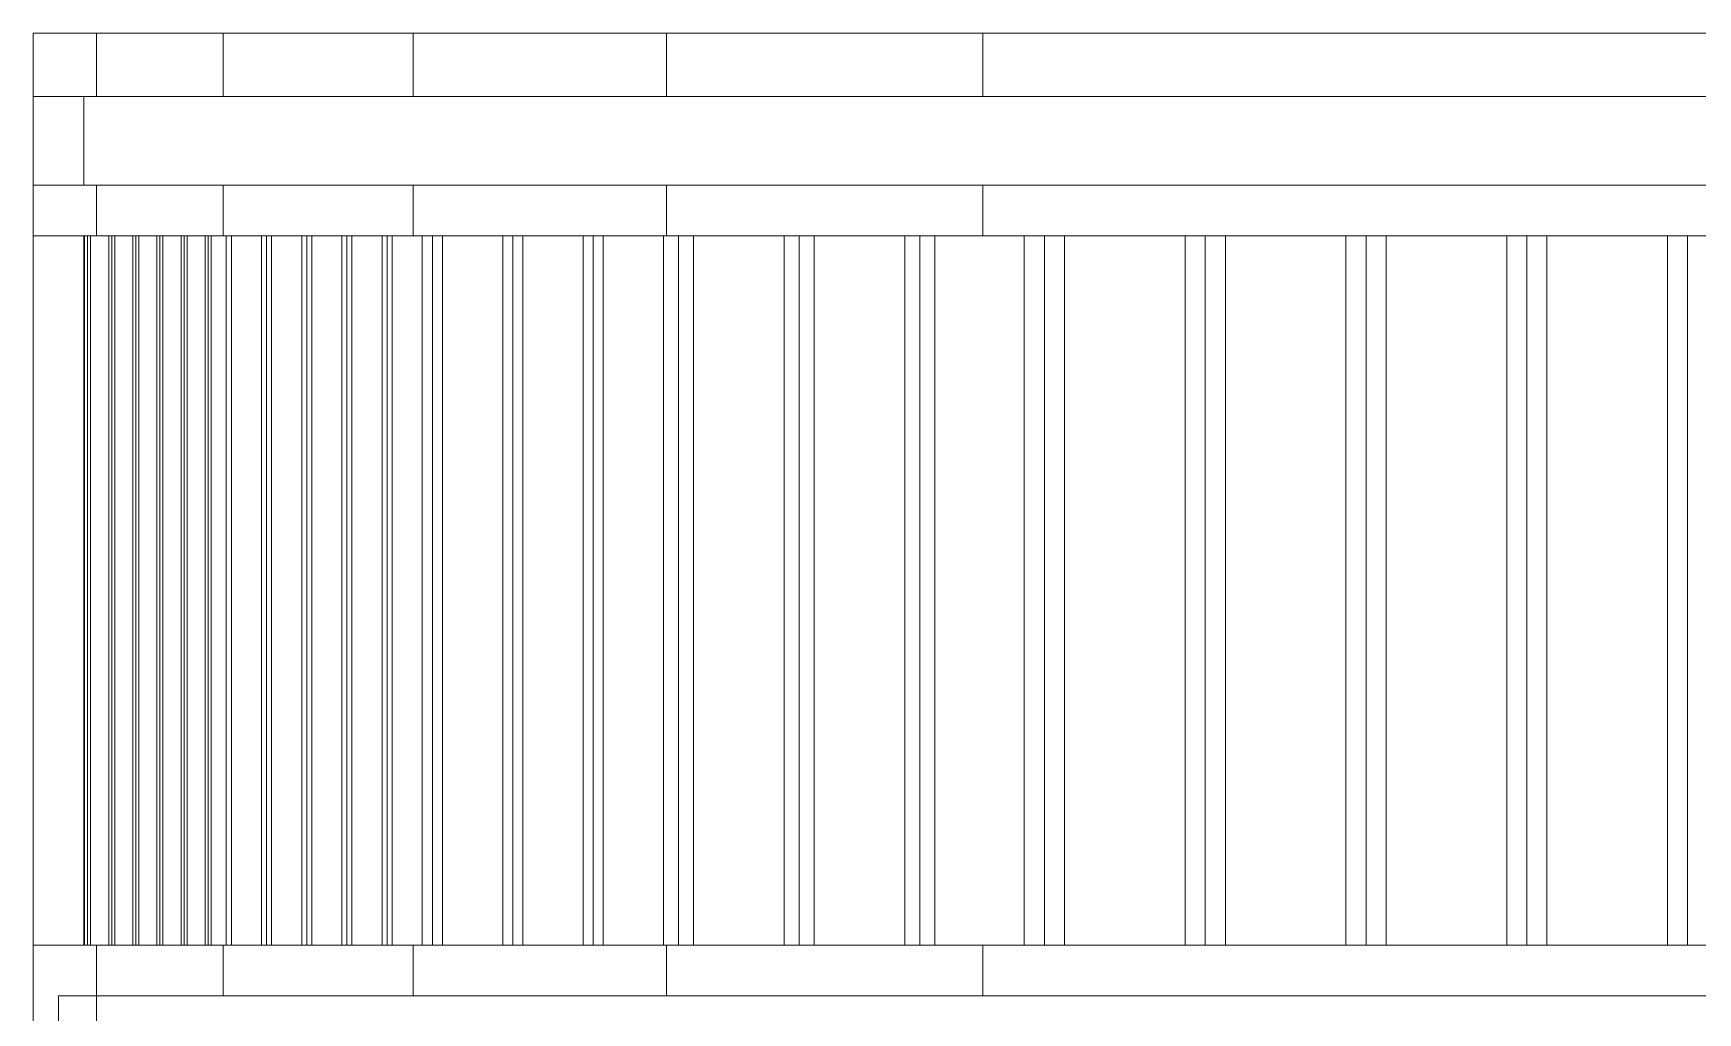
# Model space of a CAD drawing. Header units: inches. Extents: x -7543 to -822, y 102837 to 190349.
# Drawn here: x -823.69026 to -823.66397, y 102837.28442 to 102837.29989 of the extents above; entities that cross this region are included whole.
import ezdxf

# ---------------------------------------------------------------- set-up
doc = ezdxf.new("R2010")
doc.units = ezdxf.units.IN
doc.header["$MEASUREMENT"] = 0
doc.layers.add('BALKON', color=7, linetype='Continuous', lineweight=20, true_color=0xffaaa9)
doc.layers.add('PENCERE', color=7, linetype='Continuous', lineweight=18, true_color=0xffb360)

msp = doc.modelspace()

# ---------------------------------------------------------------- linework, layer by layer
at = {"layer": 'BALKON'}
for p, q in [((-823.60226, 102837.299887, -0.002), (-823.69026, 102837.299887, -0.002)), ((-823.69026, 102837.284687, -0.002), (-823.69026, 102837.299887, -0.002)), ((-823.60226, 102837.299887, -0.002), (-823.69026, 102837.299887, -0.002)), ((-823.69026, 102837.284687, -0.002), (-823.69026, 102837.299887, -0.002)), ((-823.60226, 102837.299887, -0.002), (-823.69026, 102837.299887, -0.002)), ((-823.69026, 102837.284687, -0.002), (-823.69026, 102837.299887, -0.002)), ((-823.60226, 102837.299887, -0.002), (-823.69026, 102837.299887, -0.002)), ((-823.69026, 102837.284687, -0.002), (-823.69026, 102837.299887, -0.002)), ((-823.60226, 102837.299887, -0.002), (-823.69026, 102837.299887, -0.002)), ((-823.69026, 102837.284687, -0.002), (-823.69026, 102837.299887, -0.002)), ((-823.60226, 102837.299887, -0.002), (-823.69026, 102837.299887, -0.002)), ((-823.69026, 102837.284687, -0.002), (-823.69026, 102837.299887, -0.002)), ((-823.60226, 102837.299887, -0.002), (-823.69026, 102837.299887, -0.002)), ((-823.69026, 102837.284687, -0.002), (-823.69026, 102837.299887, -0.002)), ((-823.60226, 102837.299887, -0.002), (-823.69026, 102837.299887, -0.002)), ((-823.69026, 102837.284687, -0.002), (-823.69026, 102837.299887, -0.002)), ((-823.68926, 102837.298887, -0.002), (-823.68926, 102837.299887, -0.002)), ((-823.68926, 102837.298887, -0.002), (-823.68926, 102837.299887, -0.002)), ((-823.68926, 102837.298887, -0.002), (-823.68926, 102837.299887, -0.002)), ((-823.68926, 102837.298887, -0.002), (-823.68926, 102837.299887, -0.002)), ((-823.68926, 102837.298887, -0.002), (-823.68926, 102837.299887, -0.002)), ((-823.68926, 102837.298887, -0.002), (-823.68926, 102837.299887, -0.002)), ((-823.68926, 102837.298887, -0.002), (-823.68926, 102837.299887, -0.002)), ((-823.68926, 102837.298887, -0.002), (-823.68926, 102837.299887, -0.002)), ((-823.68726, 102837.298887, -0.002), (-823.68726, 102837.299887, -0.002)), ((-823.68726, 102837.298887, -0.002), (-823.68726, 102837.299887, -0.002)), ((-823.68726, 102837.298887, -0.002), (-823.68726, 102837.299887, -0.002)), ((-823.68726, 102837.298887, -0.002), (-823.68726, 102837.299887, -0.002)), ((-823.68726, 102837.298887, -0.002), (-823.68726, 102837.299887, -0.002)), ((-823.68726, 102837.298887, -0.002), (-823.68726, 102837.299887, -0.002)), ((-823.68726, 102837.298887, -0.002), (-823.68726, 102837.299887, -0.002)), ((-823.68726, 102837.298887, -0.002), (-823.68726, 102837.299887, -0.002)), ((-823.68426, 102837.298887, -0.002), (-823.68426, 102837.299887, -0.002)), ((-823.68426, 102837.298887, -0.002), (-823.68426, 102837.299887, -0.002)), ((-823.68426, 102837.298887, -0.002), (-823.68426, 102837.299887, -0.002)), ((-823.68426, 102837.298887, -0.002), (-823.68426, 102837.299887, -0.002)), ((-823.68426, 102837.298887, -0.002), (-823.68426, 102837.299887, -0.002)), ((-823.68426, 102837.298887, -0.002), (-823.68426, 102837.299887, -0.002)), ((-823.68426, 102837.298887, -0.002), (-823.68426, 102837.299887, -0.002)), ((-823.68426, 102837.298887, -0.002), (-823.68426, 102837.299887, -0.002)), ((-823.68026, 102837.298887, -0.002), (-823.68026, 102837.299887, -0.002)), ((-823.68026, 102837.298887, -0.002), (-823.68026, 102837.299887, -0.002)), ((-823.68026, 102837.298887, -0.002), (-823.68026, 102837.299887, -0.002)), ((-823.68026, 102837.298887, -0.002), (-823.68026, 102837.299887, -0.002)), ((-823.68026, 102837.298887, -0.002), (-823.68026, 102837.299887, -0.002)), ((-823.68026, 102837.298887, -0.002), (-823.68026, 102837.299887, -0.002)), ((-823.68026, 102837.298887, -0.002), (-823.68026, 102837.299887, -0.002)), ((-823.68026, 102837.298887, -0.002), (-823.68026, 102837.299887, -0.002)), ((-823.67526, 102837.298887, -0.002), (-823.67526, 102837.299887, -0.002)), ((-823.67526, 102837.298887, -0.002), (-823.67526, 102837.299887, -0.002)), ((-823.67526, 102837.298887, -0.002), (-823.67526, 102837.299887, -0.002)), ((-823.67526, 102837.298887, -0.002), (-823.67526, 102837.299887, -0.002)), ((-823.60326, 102837.298887, -0.002), (-823.69026, 102837.298887, -0.002)), ((-823.60326, 102837.298887, -0.002), (-823.69026, 102837.298887, -0.002)), ((-823.60326, 102837.298887, -0.002), (-823.69026, 102837.298887, -0.002)), ((-823.60326, 102837.298887, -0.002), (-823.69026, 102837.298887, -0.002)), ((-823.60326, 102837.298887, -0.002), (-823.69026, 102837.298887, -0.002)), ((-823.60326, 102837.298887, -0.002), (-823.69026, 102837.298887, -0.002)), ((-823.60326, 102837.298887, -0.002), (-823.69026, 102837.298887, -0.002)), ((-823.60326, 102837.298887, -0.002), (-823.69026, 102837.298887, -0.002)), ((-823.68946, 102837.297487, -0.002), (-823.68946, 102837.298887, -0.002)), ((-823.68946, 102837.297487, -0.002), (-823.68946, 102837.298887, -0.002)), ((-823.68946, 102837.297487, -0.002), (-823.68946, 102837.298887, -0.002)), ((-823.68946, 102837.297487, -0.002), (-823.68946, 102837.298887, -0.002)), ((-823.68946, 102837.297487, -0.002), (-823.68946, 102837.298887, -0.002)), ((-823.68946, 102837.297487, -0.002), (-823.68946, 102837.298887, -0.002)), ((-823.68946, 102837.297487, -0.002), (-823.68946, 102837.298887, -0.002)), ((-823.68946, 102837.297487, -0.002), (-823.68946, 102837.298887, -0.002)), ((-823.60326, 102837.297487, -0.002), (-823.69026, 102837.297487, -0.002)), ((-823.60326, 102837.297487, -0.002), (-823.69026, 102837.297487, -0.002)), ((-823.60326, 102837.297487, -0.002), (-823.69026, 102837.297487, -0.002)), ((-823.60326, 102837.297487, -0.002), (-823.69026, 102837.297487, -0.002)), ((-823.60326, 102837.297487, -0.002), (-823.69026, 102837.297487, -0.002)), ((-823.60326, 102837.297487, -0.002), (-823.69026, 102837.297487, -0.002)), ((-823.60326, 102837.297487, -0.002), (-823.69026, 102837.297487, -0.002)), ((-823.60326, 102837.297487, -0.002), (-823.69026, 102837.297487, -0.002)), ((-823.68926, 102837.296687, -0.002), (-823.68926, 102837.297487, -0.002)), ((-823.68926, 102837.296687, -0.002), (-823.68926, 102837.297487, -0.002)), ((-823.68926, 102837.296687, -0.002), (-823.68926, 102837.297487, -0.002)), ((-823.68926, 102837.296687, -0.002), (-823.68926, 102837.297487, -0.002)), ((-823.68926, 102837.296687, -0.002), (-823.68926, 102837.297487, -0.002)), ((-823.68926, 102837.296687, -0.002), (-823.68926, 102837.297487, -0.002)), ((-823.68926, 102837.296687, -0.002), (-823.68926, 102837.297487, -0.002)), ((-823.68926, 102837.296687, -0.002), (-823.68926, 102837.297487, -0.002)), ((-823.68726, 102837.296687, -0.002), (-823.68726, 102837.297487, -0.002)), ((-823.68726, 102837.296687, -0.002), (-823.68726, 102837.297487, -0.002)), ((-823.68726, 102837.296687, -0.002), (-823.68726, 102837.297487, -0.002)), ((-823.68726, 102837.296687, -0.002), (-823.68726, 102837.297487, -0.002)), ((-823.68726, 102837.296687, -0.002), (-823.68726, 102837.297487, -0.002)), ((-823.68726, 102837.296687, -0.002), (-823.68726, 102837.297487, -0.002)), ((-823.68726, 102837.296687, -0.002), (-823.68726, 102837.297487, -0.002)), ((-823.68726, 102837.296687, -0.002), (-823.68726, 102837.297487, -0.002)), ((-823.68426, 102837.296687, -0.002), (-823.68426, 102837.297487, -0.002)), ((-823.68426, 102837.296687, -0.002), (-823.68426, 102837.297487, -0.002)), ((-823.68426, 102837.296687, -0.002), (-823.68426, 102837.297487, -0.002)), ((-823.68426, 102837.296687, -0.002), (-823.68426, 102837.297487, -0.002)), ((-823.68426, 102837.296687, -0.002), (-823.68426, 102837.297487, -0.002)), ((-823.68426, 102837.296687, -0.002), (-823.68426, 102837.297487, -0.002)), ((-823.68426, 102837.296687, -0.002), (-823.68426, 102837.297487, -0.002)), ((-823.68426, 102837.296687, -0.002), (-823.68426, 102837.297487, -0.002)), ((-823.68026, 102837.296687, -0.002), (-823.68026, 102837.297487, -0.002)), ((-823.68026, 102837.296687, -0.002), (-823.68026, 102837.297487, -0.002)), ((-823.68026, 102837.296687, -0.002), (-823.68026, 102837.297487, -0.002)), ((-823.68026, 102837.296687, -0.002), (-823.68026, 102837.297487, -0.002)), ((-823.67526, 102837.296687, -0.002), (-823.67526, 102837.297487, -0.002)), ((-823.67526, 102837.296687, -0.002), (-823.67526, 102837.297487, -0.002)), ((-823.60326, 102837.296687, -0.002), (-823.69026, 102837.296687, -0.002)), ((-823.60326, 102837.296687, -0.002), (-823.69026, 102837.296687, -0.002)), ((-823.60326, 102837.296687, -0.002), (-823.69026, 102837.296687, -0.002)), ((-823.60326, 102837.296687, -0.002), (-823.69026, 102837.296687, -0.002)), ((-823.60326, 102837.296687, -0.002), (-823.69026, 102837.296687, -0.002)), ((-823.60326, 102837.296687, -0.002), (-823.69026, 102837.296687, -0.002)), ((-823.60326, 102837.296687, -0.002), (-823.69026, 102837.296687, -0.002)), ((-823.60326, 102837.296687, -0.002), (-823.69026, 102837.296687, -0.002)), ((-823.68946, 102837.285487, -0.002), (-823.68946, 102837.296687, -0.002)), ((-823.68946, 102837.285487, -0.002), (-823.68946, 102837.296687, -0.002)), ((-823.68946, 102837.285487, -0.002), (-823.68946, 102837.296687, -0.002)), ((-823.68946, 102837.285487, -0.002), (-823.68946, 102837.296687, -0.002)), ((-823.68946, 102837.285487, -0.002), (-823.68946, 102837.296687, -0.002)), ((-823.68946, 102837.285487, -0.002), (-823.68946, 102837.296687, -0.002)), ((-823.68946, 102837.285487, -0.002), (-823.68946, 102837.296687, -0.002)), ((-823.68946, 102837.285487, -0.002), (-823.68946, 102837.296687, -0.002)), ((-823.68945, 102837.285487, -0.002), (-823.68945, 102837.296687, -0.002)), ((-823.68945, 102837.285487, -0.002), (-823.68945, 102837.296687, -0.002)), ((-823.68945, 102837.285487, -0.002), (-823.68945, 102837.296687, -0.002)), ((-823.68945, 102837.285487, -0.002), (-823.68945, 102837.296687, -0.002)), ((-823.68945, 102837.285487, -0.002), (-823.68945, 102837.296687, -0.002)), ((-823.68945, 102837.285487, -0.002), (-823.68945, 102837.296687, -0.002)), ((-823.68945, 102837.285487, -0.002), (-823.68945, 102837.296687, -0.002)), ((-823.68945, 102837.285487, -0.002), (-823.68945, 102837.296687, -0.002)), ((-823.689403, 102837.285487, -0.002), (-823.689403, 102837.296687, -0.002)), ((-823.689403, 102837.285487, -0.002), (-823.689403, 102837.296687, -0.002)), ((-823.689403, 102837.285487, -0.002), (-823.689403, 102837.296687, -0.002)), ((-823.689403, 102837.285487, -0.002), (-823.689403, 102837.296687, -0.002)), ((-823.689403, 102837.285487, -0.002), (-823.689403, 102837.296687, -0.002)), ((-823.689403, 102837.285487, -0.002), (-823.689403, 102837.296687, -0.002)), ((-823.689403, 102837.285487, -0.002), (-823.689403, 102837.296687, -0.002)), ((-823.689403, 102837.285487, -0.002), (-823.689403, 102837.296687, -0.002)), ((-823.689355, 102837.285487, -0.002), (-823.689355, 102837.296687, -0.002)), ((-823.689355, 102837.285487, -0.002), (-823.689355, 102837.296687, -0.002)), ((-823.689355, 102837.285487, -0.002), (-823.689355, 102837.296687, -0.002)), ((-823.689355, 102837.285487, -0.002), (-823.689355, 102837.296687, -0.002)), ((-823.689355, 102837.285487, -0.002), (-823.689355, 102837.296687, -0.002)), ((-823.689355, 102837.285487, -0.002), (-823.689355, 102837.296687, -0.002)), ((-823.689355, 102837.285487, -0.002), (-823.689355, 102837.296687, -0.002)), ((-823.689355, 102837.285487, -0.002), (-823.689355, 102837.296687, -0.002)), ((-823.689069, 102837.285487, -0.002), (-823.689069, 102837.296687, -0.002)), ((-823.689069, 102837.285487, -0.002), (-823.689069, 102837.296687, -0.002)), ((-823.689069, 102837.285487, -0.002), (-823.689069, 102837.296687, -0.002)), ((-823.689069, 102837.285487, -0.002), (-823.689069, 102837.296687, -0.002)), ((-823.689069, 102837.285487, -0.002), (-823.689069, 102837.296687, -0.002)), ((-823.689069, 102837.285487, -0.002), (-823.689069, 102837.296687, -0.002)), ((-823.689069, 102837.285487, -0.002), (-823.689069, 102837.296687, -0.002)), ((-823.689069, 102837.285487, -0.002), (-823.689069, 102837.296687, -0.002)), ((-823.689022, 102837.285487, -0.002), (-823.689022, 102837.296687, -0.002)), ((-823.689022, 102837.285487, -0.002), (-823.689022, 102837.296687, -0.002)), ((-823.689022, 102837.285487, -0.002), (-823.689022, 102837.296687, -0.002)), ((-823.689022, 102837.285487, -0.002), (-823.689022, 102837.296687, -0.002)), ((-823.689022, 102837.285487, -0.002), (-823.689022, 102837.296687, -0.002)), ((-823.689022, 102837.285487, -0.002), (-823.689022, 102837.296687, -0.002)), ((-823.689022, 102837.285487, -0.002), (-823.689022, 102837.296687, -0.002)), ((-823.689022, 102837.285487, -0.002), (-823.689022, 102837.296687, -0.002)), ((-823.688974, 102837.285487, -0.002), (-823.688974, 102837.296687, -0.002)), ((-823.688974, 102837.285487, -0.002), (-823.688974, 102837.296687, -0.002)), ((-823.688974, 102837.285487, -0.002), (-823.688974, 102837.296687, -0.002)), ((-823.688974, 102837.285487, -0.002), (-823.688974, 102837.296687, -0.002)), ((-823.688974, 102837.285487, -0.002), (-823.688974, 102837.296687, -0.002)), ((-823.688974, 102837.285487, -0.002), (-823.688974, 102837.296687, -0.002)), ((-823.688974, 102837.285487, -0.002), (-823.688974, 102837.296687, -0.002)), ((-823.688974, 102837.285487, -0.002), (-823.688974, 102837.296687, -0.002)), ((-823.688688, 102837.285487, -0.002), (-823.688688, 102837.296687, -0.002)), ((-823.688688, 102837.285487, -0.002), (-823.688688, 102837.296687, -0.002)), ((-823.688688, 102837.285487, -0.002), (-823.688688, 102837.296687, -0.002)), ((-823.688688, 102837.285487, -0.002), (-823.688688, 102837.296687, -0.002)), ((-823.688688, 102837.285487, -0.002), (-823.688688, 102837.296687, -0.002)), ((-823.688688, 102837.285487, -0.002), (-823.688688, 102837.296687, -0.002)), ((-823.688688, 102837.285487, -0.002), (-823.688688, 102837.296687, -0.002)), ((-823.688688, 102837.285487, -0.002), (-823.688688, 102837.296687, -0.002)), ((-823.688641, 102837.285487, -0.002), (-823.688641, 102837.296687, -0.002)), ((-823.688641, 102837.285487, -0.002), (-823.688641, 102837.296687, -0.002)), ((-823.688641, 102837.285487, -0.002), (-823.688641, 102837.296687, -0.002)), ((-823.688641, 102837.285487, -0.002), (-823.688641, 102837.296687, -0.002)), ((-823.688641, 102837.285487, -0.002), (-823.688641, 102837.296687, -0.002)), ((-823.688641, 102837.285487, -0.002), (-823.688641, 102837.296687, -0.002)), ((-823.688641, 102837.285487, -0.002), (-823.688641, 102837.296687, -0.002)), ((-823.688641, 102837.285487, -0.002), (-823.688641, 102837.296687, -0.002)), ((-823.688593, 102837.285487, -0.002), (-823.688593, 102837.296687, -0.002)), ((-823.688593, 102837.285487, -0.002), (-823.688593, 102837.296687, -0.002)), ((-823.688593, 102837.285487, -0.002), (-823.688593, 102837.296687, -0.002)), ((-823.688593, 102837.285487, -0.002), (-823.688593, 102837.296687, -0.002)), ((-823.688593, 102837.285487, -0.002), (-823.688593, 102837.296687, -0.002)), ((-823.688593, 102837.285487, -0.002), (-823.688593, 102837.296687, -0.002)), ((-823.688593, 102837.285487, -0.002), (-823.688593, 102837.296687, -0.002)), ((-823.688593, 102837.285487, -0.002), (-823.688593, 102837.296687, -0.002)), ((-823.688307, 102837.285487, -0.002), (-823.688307, 102837.296687, -0.002)), ((-823.688307, 102837.285487, -0.002), (-823.688307, 102837.296687, -0.002)), ((-823.688307, 102837.285487, -0.002), (-823.688307, 102837.296687, -0.002)), ((-823.688307, 102837.285487, -0.002), (-823.688307, 102837.296687, -0.002)), ((-823.688307, 102837.285487, -0.002), (-823.688307, 102837.296687, -0.002)), ((-823.688307, 102837.285487, -0.002), (-823.688307, 102837.296687, -0.002)), ((-823.688307, 102837.285487, -0.002), (-823.688307, 102837.296687, -0.002)), ((-823.688307, 102837.285487, -0.002), (-823.688307, 102837.296687, -0.002)), ((-823.68826, 102837.285487, -0.002), (-823.68826, 102837.296687, -0.002)), ((-823.68826, 102837.285487, -0.002), (-823.68826, 102837.296687, -0.002)), ((-823.68826, 102837.285487, -0.002), (-823.68826, 102837.296687, -0.002)), ((-823.68826, 102837.285487, -0.002), (-823.68826, 102837.296687, -0.002)), ((-823.68826, 102837.285487, -0.002), (-823.68826, 102837.296687, -0.002)), ((-823.68826, 102837.285487, -0.002), (-823.68826, 102837.296687, -0.002)), ((-823.68826, 102837.285487, -0.002), (-823.68826, 102837.296687, -0.002)), ((-823.68826, 102837.285487, -0.002), (-823.68826, 102837.296687, -0.002)), ((-823.688212, 102837.285487, -0.002), (-823.688212, 102837.296687, -0.002)), ((-823.688212, 102837.285487, -0.002), (-823.688212, 102837.296687, -0.002)), ((-823.688212, 102837.285487, -0.002), (-823.688212, 102837.296687, -0.002)), ((-823.688212, 102837.285487, -0.002), (-823.688212, 102837.296687, -0.002)), ((-823.688212, 102837.285487, -0.002), (-823.688212, 102837.296687, -0.002)), ((-823.688212, 102837.285487, -0.002), (-823.688212, 102837.296687, -0.002)), ((-823.688212, 102837.285487, -0.002), (-823.688212, 102837.296687, -0.002)), ((-823.688212, 102837.285487, -0.002), (-823.688212, 102837.296687, -0.002)), ((-823.687926, 102837.285487, -0.002), (-823.687926, 102837.296687, -0.002)), ((-823.687926, 102837.285487, -0.002), (-823.687926, 102837.296687, -0.002)), ((-823.687926, 102837.285487, -0.002), (-823.687926, 102837.296687, -0.002)), ((-823.687926, 102837.285487, -0.002), (-823.687926, 102837.296687, -0.002)), ((-823.687926, 102837.285487, -0.002), (-823.687926, 102837.296687, -0.002)), ((-823.687926, 102837.285487, -0.002), (-823.687926, 102837.296687, -0.002)), ((-823.687926, 102837.285487, -0.002), (-823.687926, 102837.296687, -0.002)), ((-823.687926, 102837.285487, -0.002), (-823.687926, 102837.296687, -0.002)), ((-823.687879, 102837.285487, -0.002), (-823.687879, 102837.296687, -0.002)), ((-823.687879, 102837.285487, -0.002), (-823.687879, 102837.296687, -0.002)), ((-823.687879, 102837.285487, -0.002), (-823.687879, 102837.296687, -0.002)), ((-823.687879, 102837.285487, -0.002), (-823.687879, 102837.296687, -0.002)), ((-823.687879, 102837.285487, -0.002), (-823.687879, 102837.296687, -0.002)), ((-823.687879, 102837.285487, -0.002), (-823.687879, 102837.296687, -0.002)), ((-823.687879, 102837.285487, -0.002), (-823.687879, 102837.296687, -0.002)), ((-823.687879, 102837.285487, -0.002), (-823.687879, 102837.296687, -0.002)), ((-823.687831, 102837.285487, -0.002), (-823.687831, 102837.296687, -0.002)), ((-823.687831, 102837.285487, -0.002), (-823.687831, 102837.296687, -0.002)), ((-823.687831, 102837.285487, -0.002), (-823.687831, 102837.296687, -0.002)), ((-823.687831, 102837.285487, -0.002), (-823.687831, 102837.296687, -0.002)), ((-823.687831, 102837.285487, -0.002), (-823.687831, 102837.296687, -0.002)), ((-823.687831, 102837.285487, -0.002), (-823.687831, 102837.296687, -0.002)), ((-823.687831, 102837.285487, -0.002), (-823.687831, 102837.296687, -0.002)), ((-823.687831, 102837.285487, -0.002), (-823.687831, 102837.296687, -0.002)), ((-823.687545, 102837.285487, -0.002), (-823.687545, 102837.296687, -0.002)), ((-823.687545, 102837.285487, -0.002), (-823.687545, 102837.296687, -0.002)), ((-823.687545, 102837.285487, -0.002), (-823.687545, 102837.296687, -0.002)), ((-823.687545, 102837.285487, -0.002), (-823.687545, 102837.296687, -0.002)), ((-823.687545, 102837.285487, -0.002), (-823.687545, 102837.296687, -0.002)), ((-823.687545, 102837.285487, -0.002), (-823.687545, 102837.296687, -0.002)), ((-823.687545, 102837.285487, -0.002), (-823.687545, 102837.296687, -0.002)), ((-823.687545, 102837.285487, -0.002), (-823.687545, 102837.296687, -0.002)), ((-823.687498, 102837.285487, -0.002), (-823.687498, 102837.296687, -0.002)), ((-823.687498, 102837.285487, -0.002), (-823.687498, 102837.296687, -0.002)), ((-823.687498, 102837.285487, -0.002), (-823.687498, 102837.296687, -0.002)), ((-823.687498, 102837.285487, -0.002), (-823.687498, 102837.296687, -0.002)), ((-823.687498, 102837.285487, -0.002), (-823.687498, 102837.296687, -0.002)), ((-823.687498, 102837.285487, -0.002), (-823.687498, 102837.296687, -0.002)), ((-823.687498, 102837.285487, -0.002), (-823.687498, 102837.296687, -0.002)), ((-823.687498, 102837.285487, -0.002), (-823.687498, 102837.296687, -0.002)), ((-823.68745, 102837.285487, -0.002), (-823.68745, 102837.296687, -0.002)), ((-823.68745, 102837.285487, -0.002), (-823.68745, 102837.296687, -0.002)), ((-823.68745, 102837.285487, -0.002), (-823.68745, 102837.296687, -0.002)), ((-823.68745, 102837.285487, -0.002), (-823.68745, 102837.296687, -0.002)), ((-823.68745, 102837.285487, -0.002), (-823.68745, 102837.296687, -0.002)), ((-823.68745, 102837.285487, -0.002), (-823.68745, 102837.296687, -0.002)), ((-823.68745, 102837.285487, -0.002), (-823.68745, 102837.296687, -0.002)), ((-823.68745, 102837.285487, -0.002), (-823.68745, 102837.296687, -0.002)), ((-823.687212, 102837.285487, -0.002), (-823.687212, 102837.296687, -0.002)), ((-823.687212, 102837.285487, -0.002), (-823.687212, 102837.296687, -0.002)), ((-823.687212, 102837.285487, -0.002), (-823.687212, 102837.296687, -0.002)), ((-823.687212, 102837.285487, -0.002), (-823.687212, 102837.296687, -0.002)), ((-823.687212, 102837.285487, -0.002), (-823.687212, 102837.296687, -0.002)), ((-823.687212, 102837.285487, -0.002), (-823.687212, 102837.296687, -0.002)), ((-823.687212, 102837.285487, -0.002), (-823.687212, 102837.296687, -0.002)), ((-823.687212, 102837.285487, -0.002), (-823.687212, 102837.296687, -0.002)), ((-823.687132, 102837.285487, -0.002), (-823.687132, 102837.296687, -0.002)), ((-823.687132, 102837.285487, -0.002), (-823.687132, 102837.296687, -0.002)), ((-823.687132, 102837.285487, -0.002), (-823.687132, 102837.296687, -0.002)), ((-823.687132, 102837.285487, -0.002), (-823.687132, 102837.296687, -0.002)), ((-823.687132, 102837.285487, -0.002), (-823.687132, 102837.296687, -0.002)), ((-823.687132, 102837.285487, -0.002), (-823.687132, 102837.296687, -0.002)), ((-823.687132, 102837.285487, -0.002), (-823.687132, 102837.296687, -0.002)), ((-823.687132, 102837.285487, -0.002), (-823.687132, 102837.296687, -0.002)), ((-823.686656, 102837.285487, -0.002), (-823.686656, 102837.296687, -0.002)), ((-823.686656, 102837.285487, -0.002), (-823.686656, 102837.296687, -0.002)), ((-823.686656, 102837.285487, -0.002), (-823.686656, 102837.296687, -0.002)), ((-823.686656, 102837.285487, -0.002), (-823.686656, 102837.296687, -0.002)), ((-823.686656, 102837.285487, -0.002), (-823.686656, 102837.296687, -0.002)), ((-823.686656, 102837.285487, -0.002), (-823.686656, 102837.296687, -0.002)), ((-823.686656, 102837.285487, -0.002), (-823.686656, 102837.296687, -0.002)), ((-823.686656, 102837.285487, -0.002), (-823.686656, 102837.296687, -0.002)), ((-823.686577, 102837.285487, -0.002), (-823.686577, 102837.296687, -0.002)), ((-823.686577, 102837.285487, -0.002), (-823.686577, 102837.296687, -0.002)), ((-823.686577, 102837.285487, -0.002), (-823.686577, 102837.296687, -0.002)), ((-823.686577, 102837.285487, -0.002), (-823.686577, 102837.296687, -0.002)), ((-823.686577, 102837.285487, -0.002), (-823.686577, 102837.296687, -0.002)), ((-823.686577, 102837.285487, -0.002), (-823.686577, 102837.296687, -0.002)), ((-823.686577, 102837.285487, -0.002), (-823.686577, 102837.296687, -0.002)), ((-823.686577, 102837.285487, -0.002), (-823.686577, 102837.296687, -0.002)), ((-823.686497, 102837.285487, -0.002), (-823.686497, 102837.296687, -0.002)), ((-823.686497, 102837.285487, -0.002), (-823.686497, 102837.296687, -0.002)), ((-823.686497, 102837.285487, -0.002), (-823.686497, 102837.296687, -0.002)), ((-823.686497, 102837.285487, -0.002), (-823.686497, 102837.296687, -0.002)), ((-823.686497, 102837.285487, -0.002), (-823.686497, 102837.296687, -0.002)), ((-823.686497, 102837.285487, -0.002), (-823.686497, 102837.296687, -0.002)), ((-823.686497, 102837.285487, -0.002), (-823.686497, 102837.296687, -0.002)), ((-823.686497, 102837.285487, -0.002), (-823.686497, 102837.296687, -0.002)), ((-823.686021, 102837.285487, -0.002), (-823.686021, 102837.296687, -0.002)), ((-823.686021, 102837.285487, -0.002), (-823.686021, 102837.296687, -0.002)), ((-823.686021, 102837.285487, -0.002), (-823.686021, 102837.296687, -0.002)), ((-823.686021, 102837.285487, -0.002), (-823.686021, 102837.296687, -0.002)), ((-823.686021, 102837.285487, -0.002), (-823.686021, 102837.296687, -0.002)), ((-823.686021, 102837.285487, -0.002), (-823.686021, 102837.296687, -0.002)), ((-823.686021, 102837.285487, -0.002), (-823.686021, 102837.296687, -0.002)), ((-823.686021, 102837.285487, -0.002), (-823.686021, 102837.296687, -0.002)), ((-823.685942, 102837.285487, -0.002), (-823.685942, 102837.296687, -0.002)), ((-823.685942, 102837.285487, -0.002), (-823.685942, 102837.296687, -0.002)), ((-823.685942, 102837.285487, -0.002), (-823.685942, 102837.296687, -0.002)), ((-823.685942, 102837.285487, -0.002), (-823.685942, 102837.296687, -0.002)), ((-823.685942, 102837.285487, -0.002), (-823.685942, 102837.296687, -0.002)), ((-823.685942, 102837.285487, -0.002), (-823.685942, 102837.296687, -0.002)), ((-823.685942, 102837.285487, -0.002), (-823.685942, 102837.296687, -0.002)), ((-823.685942, 102837.285487, -0.002), (-823.685942, 102837.296687, -0.002)), ((-823.685862, 102837.285487, -0.002), (-823.685862, 102837.296687, -0.002)), ((-823.685862, 102837.285487, -0.002), (-823.685862, 102837.296687, -0.002)), ((-823.685862, 102837.285487, -0.002), (-823.685862, 102837.296687, -0.002)), ((-823.685862, 102837.285487, -0.002), (-823.685862, 102837.296687, -0.002)), ((-823.685862, 102837.285487, -0.002), (-823.685862, 102837.296687, -0.002)), ((-823.685862, 102837.285487, -0.002), (-823.685862, 102837.296687, -0.002)), ((-823.685862, 102837.285487, -0.002), (-823.685862, 102837.296687, -0.002)), ((-823.685862, 102837.285487, -0.002), (-823.685862, 102837.296687, -0.002)), ((-823.685386, 102837.285487, -0.002), (-823.685386, 102837.296687, -0.002)), ((-823.685386, 102837.285487, -0.002), (-823.685386, 102837.296687, -0.002)), ((-823.685386, 102837.285487, -0.002), (-823.685386, 102837.296687, -0.002)), ((-823.685386, 102837.285487, -0.002), (-823.685386, 102837.296687, -0.002)), ((-823.685386, 102837.285487, -0.002), (-823.685386, 102837.296687, -0.002)), ((-823.685386, 102837.285487, -0.002), (-823.685386, 102837.296687, -0.002)), ((-823.685386, 102837.285487, -0.002), (-823.685386, 102837.296687, -0.002)), ((-823.685386, 102837.285487, -0.002), (-823.685386, 102837.296687, -0.002)), ((-823.685307, 102837.285487, -0.002), (-823.685307, 102837.296687, -0.002)), ((-823.685307, 102837.285487, -0.002), (-823.685307, 102837.296687, -0.002)), ((-823.685307, 102837.285487, -0.002), (-823.685307, 102837.296687, -0.002)), ((-823.685307, 102837.285487, -0.002), (-823.685307, 102837.296687, -0.002)), ((-823.685307, 102837.285487, -0.002), (-823.685307, 102837.296687, -0.002)), ((-823.685307, 102837.285487, -0.002), (-823.685307, 102837.296687, -0.002)), ((-823.685307, 102837.285487, -0.002), (-823.685307, 102837.296687, -0.002)), ((-823.685307, 102837.285487, -0.002), (-823.685307, 102837.296687, -0.002)), ((-823.685227, 102837.285487, -0.002), (-823.685227, 102837.296687, -0.002)), ((-823.685227, 102837.285487, -0.002), (-823.685227, 102837.296687, -0.002)), ((-823.685227, 102837.285487, -0.002), (-823.685227, 102837.296687, -0.002)), ((-823.685227, 102837.285487, -0.002), (-823.685227, 102837.296687, -0.002)), ((-823.685227, 102837.285487, -0.002), (-823.685227, 102837.296687, -0.002)), ((-823.685227, 102837.285487, -0.002), (-823.685227, 102837.296687, -0.002)), ((-823.685227, 102837.285487, -0.002), (-823.685227, 102837.296687, -0.002)), ((-823.685227, 102837.285487, -0.002), (-823.685227, 102837.296687, -0.002)), ((-823.684751, 102837.285487, -0.002), (-823.684751, 102837.296687, -0.002)), ((-823.684751, 102837.285487, -0.002), (-823.684751, 102837.296687, -0.002)), ((-823.684751, 102837.285487, -0.002), (-823.684751, 102837.296687, -0.002)), ((-823.684751, 102837.285487, -0.002), (-823.684751, 102837.296687, -0.002)), ((-823.684751, 102837.285487, -0.002), (-823.684751, 102837.296687, -0.002)), ((-823.684751, 102837.285487, -0.002), (-823.684751, 102837.296687, -0.002)), ((-823.684751, 102837.285487, -0.002), (-823.684751, 102837.296687, -0.002)), ((-823.684751, 102837.285487, -0.002), (-823.684751, 102837.296687, -0.002)), ((-823.684672, 102837.285487, -0.002), (-823.684672, 102837.296687, -0.002)), ((-823.684672, 102837.285487, -0.002), (-823.684672, 102837.296687, -0.002)), ((-823.684672, 102837.285487, -0.002), (-823.684672, 102837.296687, -0.002)), ((-823.684672, 102837.285487, -0.002), (-823.684672, 102837.296687, -0.002)), ((-823.684672, 102837.285487, -0.002), (-823.684672, 102837.296687, -0.002)), ((-823.684672, 102837.285487, -0.002), (-823.684672, 102837.296687, -0.002)), ((-823.684672, 102837.285487, -0.002), (-823.684672, 102837.296687, -0.002)), ((-823.684672, 102837.285487, -0.002), (-823.684672, 102837.296687, -0.002)), ((-823.684592, 102837.285487, -0.002), (-823.684592, 102837.296687, -0.002)), ((-823.684592, 102837.285487, -0.002), (-823.684592, 102837.296687, -0.002)), ((-823.684592, 102837.285487, -0.002), (-823.684592, 102837.296687, -0.002)), ((-823.684592, 102837.285487, -0.002), (-823.684592, 102837.296687, -0.002)), ((-823.684592, 102837.285487, -0.002), (-823.684592, 102837.296687, -0.002)), ((-823.684592, 102837.285487, -0.002), (-823.684592, 102837.296687, -0.002)), ((-823.684592, 102837.285487, -0.002), (-823.684592, 102837.296687, -0.002)), ((-823.684592, 102837.285487, -0.002), (-823.684592, 102837.296687, -0.002)), ((-823.684116, 102837.285487, -0.002), (-823.684116, 102837.296687, -0.002)), ((-823.684116, 102837.285487, -0.002), (-823.684116, 102837.296687, -0.002)), ((-823.684116, 102837.285487, -0.002), (-823.684116, 102837.296687, -0.002)), ((-823.684116, 102837.285487, -0.002), (-823.684116, 102837.296687, -0.002)), ((-823.684116, 102837.285487, -0.002), (-823.684116, 102837.296687, -0.002)), ((-823.684116, 102837.285487, -0.002), (-823.684116, 102837.296687, -0.002)), ((-823.684116, 102837.285487, -0.002), (-823.684116, 102837.296687, -0.002)), ((-823.684116, 102837.285487, -0.002), (-823.684116, 102837.296687, -0.002)), ((-823.683957, 102837.285487, -0.002), (-823.683957, 102837.296687, -0.002)), ((-823.683957, 102837.285487, -0.002), (-823.683957, 102837.296687, -0.002)), ((-823.683957, 102837.285487, -0.002), (-823.683957, 102837.296687, -0.002)), ((-823.683957, 102837.285487, -0.002), (-823.683957, 102837.296687, -0.002)), ((-823.683957, 102837.285487, -0.002), (-823.683957, 102837.296687, -0.002)), ((-823.683957, 102837.285487, -0.002), (-823.683957, 102837.296687, -0.002)), ((-823.683957, 102837.285487, -0.002), (-823.683957, 102837.296687, -0.002)), ((-823.683957, 102837.285487, -0.002), (-823.683957, 102837.296687, -0.002)), ((-823.683799, 102837.285487, -0.002), (-823.683799, 102837.296687, -0.002)), ((-823.683799, 102837.285487, -0.002), (-823.683799, 102837.296687, -0.002)), ((-823.683799, 102837.285487, -0.002), (-823.683799, 102837.296687, -0.002)), ((-823.683799, 102837.285487, -0.002), (-823.683799, 102837.296687, -0.002)), ((-823.683799, 102837.285487, -0.002), (-823.683799, 102837.296687, -0.002)), ((-823.683799, 102837.285487, -0.002), (-823.683799, 102837.296687, -0.002)), ((-823.683799, 102837.285487, -0.002), (-823.683799, 102837.296687, -0.002)), ((-823.683799, 102837.285487, -0.002), (-823.683799, 102837.296687, -0.002)), ((-823.682846, 102837.285487, -0.002), (-823.682846, 102837.296687, -0.002)), ((-823.682846, 102837.285487, -0.002), (-823.682846, 102837.296687, -0.002)), ((-823.682846, 102837.285487, -0.002), (-823.682846, 102837.296687, -0.002)), ((-823.682846, 102837.285487, -0.002), (-823.682846, 102837.296687, -0.002)), ((-823.682846, 102837.285487, -0.002), (-823.682846, 102837.296687, -0.002)), ((-823.682846, 102837.285487, -0.002), (-823.682846, 102837.296687, -0.002)), ((-823.682846, 102837.285487, -0.002), (-823.682846, 102837.296687, -0.002)), ((-823.682846, 102837.285487, -0.002), (-823.682846, 102837.296687, -0.002)), ((-823.682687, 102837.285487, -0.002), (-823.682687, 102837.296687, -0.002)), ((-823.682687, 102837.285487, -0.002), (-823.682687, 102837.296687, -0.002)), ((-823.682687, 102837.285487, -0.002), (-823.682687, 102837.296687, -0.002)), ((-823.682687, 102837.285487, -0.002), (-823.682687, 102837.296687, -0.002)), ((-823.682687, 102837.285487, -0.002), (-823.682687, 102837.296687, -0.002)), ((-823.682687, 102837.285487, -0.002), (-823.682687, 102837.296687, -0.002)), ((-823.682687, 102837.285487, -0.002), (-823.682687, 102837.296687, -0.002)), ((-823.682687, 102837.285487, -0.002), (-823.682687, 102837.296687, -0.002)), ((-823.682529, 102837.285487, -0.002), (-823.682529, 102837.296687, -0.002)), ((-823.682529, 102837.285487, -0.002), (-823.682529, 102837.296687, -0.002)), ((-823.682529, 102837.285487, -0.002), (-823.682529, 102837.296687, -0.002)), ((-823.682529, 102837.285487, -0.002), (-823.682529, 102837.296687, -0.002)), ((-823.682529, 102837.285487, -0.002), (-823.682529, 102837.296687, -0.002)), ((-823.682529, 102837.285487, -0.002), (-823.682529, 102837.296687, -0.002)), ((-823.682529, 102837.285487, -0.002), (-823.682529, 102837.296687, -0.002)), ((-823.682529, 102837.285487, -0.002), (-823.682529, 102837.296687, -0.002)), ((-823.681576, 102837.285487, -0.002), (-823.681576, 102837.296687, -0.002)), ((-823.681576, 102837.285487, -0.002), (-823.681576, 102837.296687, -0.002)), ((-823.681576, 102837.285487, -0.002), (-823.681576, 102837.296687, -0.002)), ((-823.681576, 102837.285487, -0.002), (-823.681576, 102837.296687, -0.002)), ((-823.681576, 102837.285487, -0.002), (-823.681576, 102837.296687, -0.002)), ((-823.681576, 102837.285487, -0.002), (-823.681576, 102837.296687, -0.002)), ((-823.681576, 102837.285487, -0.002), (-823.681576, 102837.296687, -0.002)), ((-823.681576, 102837.285487, -0.002), (-823.681576, 102837.296687, -0.002)), ((-823.681417, 102837.285487, -0.002), (-823.681417, 102837.296687, -0.002)), ((-823.681417, 102837.285487, -0.002), (-823.681417, 102837.296687, -0.002)), ((-823.681417, 102837.285487, -0.002), (-823.681417, 102837.296687, -0.002)), ((-823.681417, 102837.285487, -0.002), (-823.681417, 102837.296687, -0.002)), ((-823.681417, 102837.285487, -0.002), (-823.681417, 102837.296687, -0.002)), ((-823.681417, 102837.285487, -0.002), (-823.681417, 102837.296687, -0.002)), ((-823.681417, 102837.285487, -0.002), (-823.681417, 102837.296687, -0.002)), ((-823.681417, 102837.285487, -0.002), (-823.681417, 102837.296687, -0.002)), ((-823.681259, 102837.285487, -0.002), (-823.681259, 102837.296687, -0.002)), ((-823.681259, 102837.285487, -0.002), (-823.681259, 102837.296687, -0.002)), ((-823.681259, 102837.285487, -0.002), (-823.681259, 102837.296687, -0.002)), ((-823.681259, 102837.285487, -0.002), (-823.681259, 102837.296687, -0.002)), ((-823.681259, 102837.285487, -0.002), (-823.681259, 102837.296687, -0.002)), ((-823.681259, 102837.285487, -0.002), (-823.681259, 102837.296687, -0.002)), ((-823.681259, 102837.285487, -0.002), (-823.681259, 102837.296687, -0.002)), ((-823.681259, 102837.285487, -0.002), (-823.681259, 102837.296687, -0.002)), ((-823.680306, 102837.285487, -0.002), (-823.680306, 102837.296687, -0.002)), ((-823.680306, 102837.285487, -0.002), (-823.680306, 102837.296687, -0.002)), ((-823.680306, 102837.285487, -0.002), (-823.680306, 102837.296687, -0.002)), ((-823.680306, 102837.285487, -0.002), (-823.680306, 102837.296687, -0.002)), ((-823.680306, 102837.285487, -0.002), (-823.680306, 102837.296687, -0.002)), ((-823.680306, 102837.285487, -0.002), (-823.680306, 102837.296687, -0.002)), ((-823.680306, 102837.285487, -0.002), (-823.680306, 102837.296687, -0.002)), ((-823.680306, 102837.285487, -0.002), (-823.680306, 102837.296687, -0.002)), ((-823.680068, 102837.285487, -0.002), (-823.680068, 102837.296687, -0.002)), ((-823.680068, 102837.285487, -0.002), (-823.680068, 102837.296687, -0.002)), ((-823.680068, 102837.285487, -0.002), (-823.680068, 102837.296687, -0.002)), ((-823.680068, 102837.285487, -0.002), (-823.680068, 102837.296687, -0.002)), ((-823.680068, 102837.285487, -0.002), (-823.680068, 102837.296687, -0.002)), ((-823.680068, 102837.285487, -0.002), (-823.680068, 102837.296687, -0.002)), ((-823.680068, 102837.285487, -0.002), (-823.680068, 102837.296687, -0.002)), ((-823.680068, 102837.285487, -0.002), (-823.680068, 102837.296687, -0.002)), ((-823.67983, 102837.285487, -0.002), (-823.67983, 102837.296687, -0.002)), ((-823.67983, 102837.285487, -0.002), (-823.67983, 102837.296687, -0.002)), ((-823.67983, 102837.285487, -0.002), (-823.67983, 102837.296687, -0.002)), ((-823.67983, 102837.285487, -0.002), (-823.67983, 102837.296687, -0.002)), ((-823.67983, 102837.285487, -0.002), (-823.67983, 102837.296687, -0.002)), ((-823.67983, 102837.285487, -0.002), (-823.67983, 102837.296687, -0.002)), ((-823.67983, 102837.285487, -0.002), (-823.67983, 102837.296687, -0.002)), ((-823.67983, 102837.285487, -0.002), (-823.67983, 102837.296687, -0.002)), ((-823.678401, 102837.285487, -0.002), (-823.678401, 102837.296687, -0.002)), ((-823.678401, 102837.285487, -0.002), (-823.678401, 102837.296687, -0.002)), ((-823.678401, 102837.285487, -0.002), (-823.678401, 102837.296687, -0.002)), ((-823.678401, 102837.285487, -0.002), (-823.678401, 102837.296687, -0.002)), ((-823.678401, 102837.285487, -0.002), (-823.678401, 102837.296687, -0.002)), ((-823.678401, 102837.285487, -0.002), (-823.678401, 102837.296687, -0.002)), ((-823.678401, 102837.285487, -0.002), (-823.678401, 102837.296687, -0.002)), ((-823.678401, 102837.285487, -0.002), (-823.678401, 102837.296687, -0.002)), ((-823.678163, 102837.285487, -0.002), (-823.678163, 102837.296687, -0.002)), ((-823.678163, 102837.285487, -0.002), (-823.678163, 102837.296687, -0.002)), ((-823.678163, 102837.285487, -0.002), (-823.678163, 102837.296687, -0.002)), ((-823.678163, 102837.285487, -0.002), (-823.678163, 102837.296687, -0.002)), ((-823.678163, 102837.285487, -0.002), (-823.678163, 102837.296687, -0.002)), ((-823.678163, 102837.285487, -0.002), (-823.678163, 102837.296687, -0.002)), ((-823.678163, 102837.285487, -0.002), (-823.678163, 102837.296687, -0.002)), ((-823.678163, 102837.285487, -0.002), (-823.678163, 102837.296687, -0.002)), ((-823.677925, 102837.285487, -0.002), (-823.677925, 102837.296687, -0.002)), ((-823.677925, 102837.285487, -0.002), (-823.677925, 102837.296687, -0.002)), ((-823.677925, 102837.285487, -0.002), (-823.677925, 102837.296687, -0.002)), ((-823.677925, 102837.285487, -0.002), (-823.677925, 102837.296687, -0.002)), ((-823.677925, 102837.285487, -0.002), (-823.677925, 102837.296687, -0.002)), ((-823.677925, 102837.285487, -0.002), (-823.677925, 102837.296687, -0.002)), ((-823.677925, 102837.285487, -0.002), (-823.677925, 102837.296687, -0.002)), ((-823.677925, 102837.285487, -0.002), (-823.677925, 102837.296687, -0.002)), ((-823.676496, 102837.285487, -0.002), (-823.676496, 102837.296687, -0.002)), ((-823.676496, 102837.285487, -0.002), (-823.676496, 102837.296687, -0.002)), ((-823.676496, 102837.285487, -0.002), (-823.676496, 102837.296687, -0.002)), ((-823.676496, 102837.285487, -0.002), (-823.676496, 102837.296687, -0.002)), ((-823.676496, 102837.285487, -0.002), (-823.676496, 102837.296687, -0.002)), ((-823.676496, 102837.285487, -0.002), (-823.676496, 102837.296687, -0.002)), ((-823.676496, 102837.285487, -0.002), (-823.676496, 102837.296687, -0.002)), ((-823.676496, 102837.285487, -0.002), (-823.676496, 102837.296687, -0.002)), ((-823.676258, 102837.285487, -0.002), (-823.676258, 102837.296687, -0.002)), ((-823.676258, 102837.285487, -0.002), (-823.676258, 102837.296687, -0.002)), ((-823.676258, 102837.285487, -0.002), (-823.676258, 102837.296687, -0.002)), ((-823.676258, 102837.285487, -0.002), (-823.676258, 102837.296687, -0.002)), ((-823.676258, 102837.285487, -0.002), (-823.676258, 102837.296687, -0.002)), ((-823.676258, 102837.285487, -0.002), (-823.676258, 102837.296687, -0.002)), ((-823.676258, 102837.285487, -0.002), (-823.676258, 102837.296687, -0.002)), ((-823.676258, 102837.285487, -0.002), (-823.676258, 102837.296687, -0.002)), ((-823.67602, 102837.285487, -0.002), (-823.67602, 102837.296687, -0.002)), ((-823.67602, 102837.285487, -0.002), (-823.67602, 102837.296687, -0.002)), ((-823.67602, 102837.285487, -0.002), (-823.67602, 102837.296687, -0.002)), ((-823.67602, 102837.285487, -0.002), (-823.67602, 102837.296687, -0.002)), ((-823.67602, 102837.285487, -0.002), (-823.67602, 102837.296687, -0.002)), ((-823.67602, 102837.285487, -0.002), (-823.67602, 102837.296687, -0.002)), ((-823.67602, 102837.285487, -0.002), (-823.67602, 102837.296687, -0.002)), ((-823.67602, 102837.285487, -0.002), (-823.67602, 102837.296687, -0.002)), ((-823.674607, 102837.285487, -0.002), (-823.674607, 102837.296687, -0.002)), ((-823.674607, 102837.285487, -0.002), (-823.674607, 102837.296687, -0.002)), ((-823.674607, 102837.285487, -0.002), (-823.674607, 102837.296687, -0.002)), ((-823.674607, 102837.285487, -0.002), (-823.674607, 102837.296687, -0.002)), ((-823.674607, 102837.285487, -0.002), (-823.674607, 102837.296687, -0.002)), ((-823.674607, 102837.285487, -0.002), (-823.674607, 102837.296687, -0.002)), ((-823.674607, 102837.285487, -0.002), (-823.674607, 102837.296687, -0.002)), ((-823.674607, 102837.285487, -0.002), (-823.674607, 102837.296687, -0.002)), ((-823.67429, 102837.285487, -0.002), (-823.67429, 102837.296687, -0.002)), ((-823.67429, 102837.285487, -0.002), (-823.67429, 102837.296687, -0.002)), ((-823.67429, 102837.285487, -0.002), (-823.67429, 102837.296687, -0.002)), ((-823.67429, 102837.285487, -0.002), (-823.67429, 102837.296687, -0.002)), ((-823.67429, 102837.285487, -0.002), (-823.67429, 102837.296687, -0.002)), ((-823.67429, 102837.285487, -0.002), (-823.67429, 102837.296687, -0.002)), ((-823.67429, 102837.285487, -0.002), (-823.67429, 102837.296687, -0.002)), ((-823.67429, 102837.285487, -0.002), (-823.67429, 102837.296687, -0.002)), ((-823.673972, 102837.285487, -0.002), (-823.673972, 102837.296687, -0.002)), ((-823.673972, 102837.285487, -0.002), (-823.673972, 102837.296687, -0.002)), ((-823.673972, 102837.285487, -0.002), (-823.673972, 102837.296687, -0.002)), ((-823.673972, 102837.285487, -0.002), (-823.673972, 102837.296687, -0.002)), ((-823.673972, 102837.285487, -0.002), (-823.673972, 102837.296687, -0.002)), ((-823.673972, 102837.285487, -0.002), (-823.673972, 102837.296687, -0.002)), ((-823.673972, 102837.285487, -0.002), (-823.673972, 102837.296687, -0.002)), ((-823.673972, 102837.285487, -0.002), (-823.673972, 102837.296687, -0.002)), ((-823.672067, 102837.285487, -0.002), (-823.672067, 102837.296687, -0.002)), ((-823.672067, 102837.285487, -0.002), (-823.672067, 102837.296687, -0.002)), ((-823.672067, 102837.285487, -0.002), (-823.672067, 102837.296687, -0.002)), ((-823.672067, 102837.285487, -0.002), (-823.672067, 102837.296687, -0.002)), ((-823.672067, 102837.285487, -0.002), (-823.672067, 102837.296687, -0.002)), ((-823.672067, 102837.285487, -0.002), (-823.672067, 102837.296687, -0.002)), ((-823.672067, 102837.285487, -0.002), (-823.672067, 102837.296687, -0.002)), ((-823.672067, 102837.285487, -0.002), (-823.672067, 102837.296687, -0.002)), ((-823.67175, 102837.285487, -0.002), (-823.67175, 102837.296687, -0.002)), ((-823.67175, 102837.285487, -0.002), (-823.67175, 102837.296687, -0.002)), ((-823.67175, 102837.285487, -0.002), (-823.67175, 102837.296687, -0.002)), ((-823.67175, 102837.285487, -0.002), (-823.67175, 102837.296687, -0.002)), ((-823.67175, 102837.285487, -0.002), (-823.67175, 102837.296687, -0.002)), ((-823.67175, 102837.285487, -0.002), (-823.67175, 102837.296687, -0.002)), ((-823.67175, 102837.285487, -0.002), (-823.67175, 102837.296687, -0.002)), ((-823.67175, 102837.285487, -0.002), (-823.67175, 102837.296687, -0.002)), ((-823.671432, 102837.285487, -0.002), (-823.671432, 102837.296687, -0.002)), ((-823.671432, 102837.285487, -0.002), (-823.671432, 102837.296687, -0.002)), ((-823.671432, 102837.285487, -0.002), (-823.671432, 102837.296687, -0.002)), ((-823.671432, 102837.285487, -0.002), (-823.671432, 102837.296687, -0.002)), ((-823.671432, 102837.285487, -0.002), (-823.671432, 102837.296687, -0.002)), ((-823.671432, 102837.285487, -0.002), (-823.671432, 102837.296687, -0.002)), ((-823.671432, 102837.285487, -0.002), (-823.671432, 102837.296687, -0.002)), ((-823.671432, 102837.285487, -0.002), (-823.671432, 102837.296687, -0.002)), ((-823.669527, 102837.285487, -0.002), (-823.669527, 102837.296687, -0.002)), ((-823.669527, 102837.285487, -0.002), (-823.669527, 102837.296687, -0.002)), ((-823.669527, 102837.285487, -0.002), (-823.669527, 102837.296687, -0.002)), ((-823.669527, 102837.285487, -0.002), (-823.669527, 102837.296687, -0.002)), ((-823.669527, 102837.285487, -0.002), (-823.669527, 102837.296687, -0.002)), ((-823.669527, 102837.285487, -0.002), (-823.669527, 102837.296687, -0.002)), ((-823.669527, 102837.285487, -0.002), (-823.669527, 102837.296687, -0.002)), ((-823.669527, 102837.285487, -0.002), (-823.669527, 102837.296687, -0.002)), ((-823.66921, 102837.285487, -0.002), (-823.66921, 102837.296687, -0.002)), ((-823.66921, 102837.285487, -0.002), (-823.66921, 102837.296687, -0.002)), ((-823.66921, 102837.285487, -0.002), (-823.66921, 102837.296687, -0.002)), ((-823.66921, 102837.285487, -0.002), (-823.66921, 102837.296687, -0.002)), ((-823.66921, 102837.285487, -0.002), (-823.66921, 102837.296687, -0.002)), ((-823.66921, 102837.285487, -0.002), (-823.66921, 102837.296687, -0.002)), ((-823.66921, 102837.285487, -0.002), (-823.66921, 102837.296687, -0.002)), ((-823.66921, 102837.285487, -0.002), (-823.66921, 102837.296687, -0.002)), ((-823.668892, 102837.285487, -0.002), (-823.668892, 102837.296687, -0.002)), ((-823.668892, 102837.285487, -0.002), (-823.668892, 102837.296687, -0.002)), ((-823.668892, 102837.285487, -0.002), (-823.668892, 102837.296687, -0.002)), ((-823.668892, 102837.285487, -0.002), (-823.668892, 102837.296687, -0.002)), ((-823.668892, 102837.285487, -0.002), (-823.668892, 102837.296687, -0.002)), ((-823.668892, 102837.285487, -0.002), (-823.668892, 102837.296687, -0.002)), ((-823.668892, 102837.285487, -0.002), (-823.668892, 102837.296687, -0.002)), ((-823.668892, 102837.285487, -0.002), (-823.668892, 102837.296687, -0.002)), ((-823.666987, 102837.285487, -0.002), (-823.666987, 102837.296687, -0.002)), ((-823.666987, 102837.285487, -0.002), (-823.666987, 102837.296687, -0.002)), ((-823.666987, 102837.285487, -0.002), (-823.666987, 102837.296687, -0.002)), ((-823.666987, 102837.285487, -0.002), (-823.666987, 102837.296687, -0.002)), ((-823.666987, 102837.285487, -0.002), (-823.666987, 102837.296687, -0.002)), ((-823.666987, 102837.285487, -0.002), (-823.666987, 102837.296687, -0.002)), ((-823.666987, 102837.285487, -0.002), (-823.666987, 102837.296687, -0.002)), ((-823.666987, 102837.285487, -0.002), (-823.666987, 102837.296687, -0.002)), ((-823.66667, 102837.285487, -0.002), (-823.66667, 102837.296687, -0.002)), ((-823.66667, 102837.285487, -0.002), (-823.66667, 102837.296687, -0.002)), ((-823.66667, 102837.285487, -0.002), (-823.66667, 102837.296687, -0.002)), ((-823.66667, 102837.285487, -0.002), (-823.66667, 102837.296687, -0.002)), ((-823.66667, 102837.285487, -0.002), (-823.66667, 102837.296687, -0.002)), ((-823.66667, 102837.285487, -0.002), (-823.66667, 102837.296687, -0.002)), ((-823.66667, 102837.285487, -0.002), (-823.66667, 102837.296687, -0.002)), ((-823.66667, 102837.285487, -0.002), (-823.66667, 102837.296687, -0.002)), ((-823.666352, 102837.285487, -0.002), (-823.666352, 102837.296687, -0.002)), ((-823.666352, 102837.285487, -0.002), (-823.666352, 102837.296687, -0.002)), ((-823.666352, 102837.285487, -0.002), (-823.666352, 102837.296687, -0.002)), ((-823.666352, 102837.285487, -0.002), (-823.666352, 102837.296687, -0.002)), ((-823.666352, 102837.285487, -0.002), (-823.666352, 102837.296687, -0.002)), ((-823.666352, 102837.285487, -0.002), (-823.666352, 102837.296687, -0.002)), ((-823.666352, 102837.285487, -0.002), (-823.666352, 102837.296687, -0.002)), ((-823.666352, 102837.285487, -0.002), (-823.666352, 102837.296687, -0.002)), ((-823.664447, 102837.285487, -0.002), (-823.664447, 102837.296687, -0.002)), ((-823.664447, 102837.285487, -0.002), (-823.664447, 102837.296687, -0.002)), ((-823.664447, 102837.285487, -0.002), (-823.664447, 102837.296687, -0.002)), ((-823.664447, 102837.285487, -0.002), (-823.664447, 102837.296687, -0.002)), ((-823.664447, 102837.285487, -0.002), (-823.664447, 102837.296687, -0.002)), ((-823.664447, 102837.285487, -0.002), (-823.664447, 102837.296687, -0.002)), ((-823.664447, 102837.285487, -0.002), (-823.664447, 102837.296687, -0.002)), ((-823.664447, 102837.285487, -0.002), (-823.664447, 102837.296687, -0.002)), ((-823.66413, 102837.285487, -0.002), (-823.66413, 102837.296687, -0.002)), ((-823.66413, 102837.285487, -0.002), (-823.66413, 102837.296687, -0.002)), ((-823.66413, 102837.285487, -0.002), (-823.66413, 102837.296687, -0.002)), ((-823.66413, 102837.285487, -0.002), (-823.66413, 102837.296687, -0.002)), ((-823.66413, 102837.285487, -0.002), (-823.66413, 102837.296687, -0.002)), ((-823.66413, 102837.285487, -0.002), (-823.66413, 102837.296687, -0.002)), ((-823.66413, 102837.285487, -0.002), (-823.66413, 102837.296687, -0.002)), ((-823.66413, 102837.285487, -0.002), (-823.66413, 102837.296687, -0.002)), ((-823.60326, 102837.285487, -0.002), (-823.69026, 102837.285487, -0.002)), ((-823.60326, 102837.285487, -0.002), (-823.69026, 102837.285487, -0.002)), ((-823.60326, 102837.285487, -0.002), (-823.69026, 102837.285487, -0.002)), ((-823.60326, 102837.285487, -0.002), (-823.69026, 102837.285487, -0.002)), ((-823.60326, 102837.285487, -0.002), (-823.69026, 102837.285487, -0.002)), ((-823.60326, 102837.285487, -0.002), (-823.69026, 102837.285487, -0.002)), ((-823.60326, 102837.285487, -0.002), (-823.69026, 102837.285487, -0.002)), ((-823.60326, 102837.285487, -0.002), (-823.69026, 102837.285487, -0.002)), ((-823.68926, 102837.284687, -0.002), (-823.68926, 102837.285487, -0.002)), ((-823.68926, 102837.284687, -0.002), (-823.68926, 102837.285487, -0.002)), ((-823.68926, 102837.284687, -0.002), (-823.68926, 102837.285487, -0.002)), ((-823.68926, 102837.284687, -0.002), (-823.68926, 102837.285487, -0.002)), ((-823.68926, 102837.284687, -0.002), (-823.68926, 102837.285487, -0.002)), ((-823.68926, 102837.284687, -0.002), (-823.68926, 102837.285487, -0.002)), ((-823.68926, 102837.284687, -0.002), (-823.68926, 102837.285487, -0.002)), ((-823.68926, 102837.284687, -0.002), (-823.68926, 102837.285487, -0.002)), ((-823.68726, 102837.284687, -0.002), (-823.68726, 102837.285487, -0.002)), ((-823.68726, 102837.284687, -0.002), (-823.68726, 102837.285487, -0.002)), ((-823.68726, 102837.284687, -0.002), (-823.68726, 102837.285487, -0.002)), ((-823.68726, 102837.284687, -0.002), (-823.68726, 102837.285487, -0.002)), ((-823.68726, 102837.284687, -0.002), (-823.68726, 102837.285487, -0.002)), ((-823.68726, 102837.284687, -0.002), (-823.68726, 102837.285487, -0.002)), ((-823.68726, 102837.284687, -0.002), (-823.68726, 102837.285487, -0.002)), ((-823.68726, 102837.284687, -0.002), (-823.68726, 102837.285487, -0.002)), ((-823.68426, 102837.284687, -0.002), (-823.68426, 102837.285487, -0.002)), ((-823.68426, 102837.284687, -0.002), (-823.68426, 102837.285487, -0.002)), ((-823.68426, 102837.284687, -0.002), (-823.68426, 102837.285487, -0.002)), ((-823.68426, 102837.284687, -0.002), (-823.68426, 102837.285487, -0.002)), ((-823.68426, 102837.284687, -0.002), (-823.68426, 102837.285487, -0.002)), ((-823.68426, 102837.284687, -0.002), (-823.68426, 102837.285487, -0.002)), ((-823.68426, 102837.284687, -0.002), (-823.68426, 102837.285487, -0.002)), ((-823.68426, 102837.284687, -0.002), (-823.68426, 102837.285487, -0.002)), ((-823.68026, 102837.284687, -0.002), (-823.68026, 102837.285487, -0.002)), ((-823.68026, 102837.284687, -0.002), (-823.68026, 102837.285487, -0.002)), ((-823.68026, 102837.284687, -0.002), (-823.68026, 102837.285487, -0.002)), ((-823.68026, 102837.284687, -0.002), (-823.68026, 102837.285487, -0.002)), ((-823.68026, 102837.284687, -0.002), (-823.68026, 102837.285487, -0.002)), ((-823.68026, 102837.284687, -0.002), (-823.68026, 102837.285487, -0.002)), ((-823.68026, 102837.284687, -0.002), (-823.68026, 102837.285487, -0.002)), ((-823.68026, 102837.284687, -0.002), (-823.68026, 102837.285487, -0.002)), ((-823.67526, 102837.284687, -0.002), (-823.67526, 102837.285487, -0.002)), ((-823.67526, 102837.284687, -0.002), (-823.67526, 102837.285487, -0.002)), ((-823.67526, 102837.284687, -0.002), (-823.67526, 102837.285487, -0.002)), ((-823.67526, 102837.284687, -0.002), (-823.67526, 102837.285487, -0.002)), ((-823.67526, 102837.284687, -0.002), (-823.67526, 102837.285487, -0.002)), ((-823.67526, 102837.284687, -0.002), (-823.67526, 102837.285487, -0.002)), ((-823.67526, 102837.284687, -0.002), (-823.67526, 102837.285487, -0.002)), ((-823.67526, 102837.284687, -0.002), (-823.67526, 102837.285487, -0.002)), ((-823.69026, 102837.283887, -0.002), (-823.69026, 102837.284687, -0.002)), ((-823.69026, 102837.283887, -0.002), (-823.69026, 102837.284687, -0.002)), ((-823.69026, 102837.283887, -0.002), (-823.69026, 102837.284687, -0.002)), ((-823.69026, 102837.283887, -0.002), (-823.69026, 102837.284687, -0.002)), ((-823.69026, 102837.283887, -0.002), (-823.69026, 102837.284687, -0.002)), ((-823.69026, 102837.283887, -0.002), (-823.69026, 102837.284687, -0.002)), ((-823.69026, 102837.283887, -0.002), (-823.69026, 102837.284687, -0.002)), ((-823.69026, 102837.283887, -0.002), (-823.69026, 102837.284687, -0.002)), ((-823.60326, 102837.284687, -0.002), (-823.68986, 102837.284687, -0.002)), ((-823.68986, 102837.283887, -0.002), (-823.68986, 102837.284687, -0.002)), ((-823.60326, 102837.284687, -0.002), (-823.68986, 102837.284687, -0.002)), ((-823.68986, 102837.283887, -0.002), (-823.68986, 102837.284687, -0.002)), ((-823.60326, 102837.284687, -0.002), (-823.68986, 102837.284687, -0.002)), ((-823.68986, 102837.283887, -0.002), (-823.68986, 102837.284687, -0.002)), ((-823.60326, 102837.284687, -0.002), (-823.68986, 102837.284687, -0.002)), ((-823.68986, 102837.283887, -0.002), (-823.68986, 102837.284687, -0.002)), ((-823.60326, 102837.284687, -0.002), (-823.68986, 102837.284687, -0.002)), ((-823.68986, 102837.283887, -0.002), (-823.68986, 102837.284687, -0.002)), ((-823.60326, 102837.284687, -0.002), (-823.68986, 102837.284687, -0.002)), ((-823.68986, 102837.283887, -0.002), (-823.68986, 102837.284687, -0.002)), ((-823.60326, 102837.284687, -0.002), (-823.68986, 102837.284687, -0.002)), ((-823.68986, 102837.283887, -0.002), (-823.68986, 102837.284687, -0.002)), ((-823.60326, 102837.284687, -0.002), (-823.68986, 102837.284687, -0.002)), ((-823.68986, 102837.283887, -0.002), (-823.68986, 102837.284687, -0.002)), ((-823.68926, 102837.283887, -0.002), (-823.68926, 102837.284687, -0.002)), ((-823.68926, 102837.283887, -0.002), (-823.68926, 102837.284687, -0.002)), ((-823.68926, 102837.283887, -0.002), (-823.68926, 102837.284687, -0.002)), ((-823.68926, 102837.283887, -0.002), (-823.68926, 102837.284687, -0.002)), ((-823.68926, 102837.283887, -0.002), (-823.68926, 102837.284687, -0.002)), ((-823.68926, 102837.283887, -0.002), (-823.68926, 102837.284687, -0.002)), ((-823.68926, 102837.283887, -0.002), (-823.68926, 102837.284687, -0.002)), ((-823.68926, 102837.283887, -0.002), (-823.68926, 102837.284687, -0.002))]:
    msp.add_line(p, q, dxfattribs=at)
at = {"layer": 'PENCERE'}
msp.add_line((-823.69026, 102837.299887, -0.002), (-823.69026, 102837.298887, -0.002), dxfattribs=at)
msp.add_line((-823.69026, 102837.299887, -0.002), (-823.69026, 102837.298887, -0.002), dxfattribs=at)
msp.add_line((-823.69026, 102837.299887, -0.002), (-823.69026, 102837.298887, -0.002), dxfattribs=at)
msp.add_line((-823.69026, 102837.299887, -0.002), (-823.69026, 102837.298887, -0.002), dxfattribs=at)
msp.add_line((-823.69026, 102837.299887, -0.002), (-823.69026, 102837.298887, -0.002), dxfattribs=at)
msp.add_line((-823.69026, 102837.299887, -0.002), (-823.69026, 102837.298887, -0.002), dxfattribs=at)
msp.add_line((-823.69026, 102837.299887, -0.002), (-823.69026, 102837.298887, -0.002), dxfattribs=at)
msp.add_line((-823.69026, 102837.299887, -0.002), (-823.69026, 102837.298887, -0.002), dxfattribs=at)

doc.saveas('drawing.dxf')
